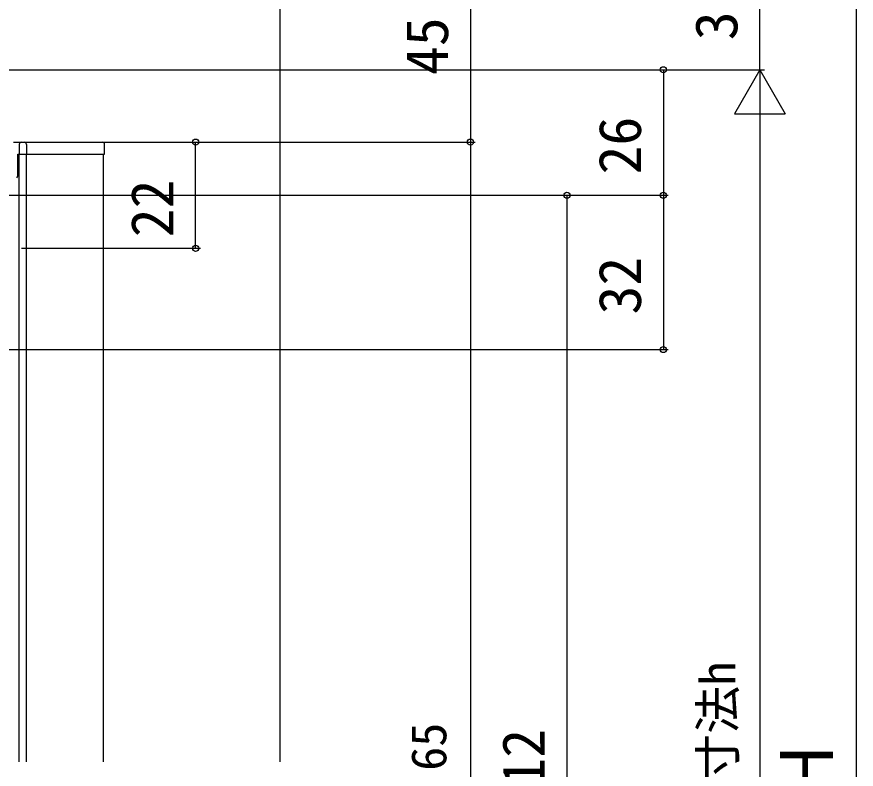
# Model space of a CAD drawing. Units: millimetres, scale not verified. Extents: x -525 to 525, y -783 to 778.
# Drawn here: x -212.5 to -38.4, y 218.1 to 374.1 of the extents above; entities that cross this region are included whole.
import ezdxf
from ezdxf.enums import TextEntityAlignment as Align

# ---------------------------------------------------------------- set-up
doc = ezdxf.new("R2010")
doc.units = ezdxf.units.MM
doc.header["$LTSCALE"] = 4
for name, color, linetype in [('0-4_YKK_12', 2, 'Continuous'), ('0-5_YKK_13', 4, 'Continuous'), ('0-7_YKK_D', 6, 'Continuous'), ('0-9_YSS_K', 3, 'Continuous')]:
    doc.layers.add(name, color=color, linetype=linetype)
doc.styles.add('ＭＳ ゴシック', font='')
doc.styles.get('ＭＳ ゴシック').set_extended_font_data('MS Gothic')

msp = doc.modelspace()

# ---------------------------------------------------------------- linework, layer by layer
at = {"layer": '0-4_YKK_12'}
for p, q in [((-212.043, 219.584), (-212.043, 345.573)), ((-210.543, 219.584), (-210.543, 345.573)), ((-194.543, 219.584), (-194.543, 345.573))]:
    msp.add_line(p, q, dxfattribs=at)
at = {"layer": '0-5_YKK_13'}
for p, q in [((-213.243, 348.073), (-194.843, 348.073)), ((-212.043, 347.573), (-212.043, 345.573)), ((-210.543, 347.573), (-210.543, 345.573)), ((-212.343, 341.073), (-212.343, 345.573))]:
    msp.add_line(p, q, dxfattribs=at)
msp.add_lwpolyline([(-212.343, 345.573), (-194.343, 345.573), (-194.343, 347.573)], dxfattribs=at)
for centre, start, end in [((-211.543, 347.573), 90, 180), ((-211.043, 347.573), 0, 90), ((-194.843, 347.573), 0, 90), ((-212.843, 341.073), 306.8699, 360)]:
    msp.add_arc(centre, 0.5, start, end, dxfattribs=at)
at = {"layer": '0-7_YKK_D'}
for p, q in [((-118.443, 393.073), (-118.443, 348.073)), ((-58.443, 363.069), (-58.443, 393.073)), ((-38.443, 382.573), (-38.443, 53.573)), ((-236.443, 363.069), (-57.443, 363.069)), ((-236.443, 363.069), (-57.443, 363.069)), ((-236.443, 363.069), (-77.443, 363.069)), ((-78.443, 363.069), (-78.443, 337.069)), ((-58.443, 363.069), (-63.693, 353.976)), ((-58.443, 363.069), (-53.193, 353.976)), ((-58.443, 363.069), (-58.443, 344.883)), ((-63.693, 353.976), (-53.193, 353.976)), ((-58.443, 352.569), (-58.443, 93.569)), ((-211.543, 348.073), (-117.443, 348.073)), ((-211.543, 348.073), (-117.443, 348.073)), ((-211.543, 348.073), (-174.443, 348.073)), ((-175.443, 326.073), (-175.443, 348.073)), ((-118.443, 348.073), (-118.443, 63.073)), ((-236.943, 337.069), (-77.443, 337.069)), ((-236.943, 337.069), (-77.443, 337.069)), ((-236.943, 337.069), (-97.444, 337.069)), ((-98.444, 337.069), (-98.444, 99.069)), ((-78.443, 337.069), (-78.443, 305.069)), ((-211.543, 326.073), (-174.443, 326.073)), ((-251.443, 305.069), (-77.443, 305.069))]:
    msp.add_line(p, q, dxfattribs=at)
for centre in [(-78.443, 363.069), (-175.443, 348.073), (-118.443, 348.073), (-118.443, 348.073), (-98.444, 337.069), (-78.443, 337.069), (-78.443, 337.069), (-175.443, 326.073), (-78.443, 305.069)]:
    msp.add_circle(centre, 0.637, dxfattribs=at)
at = {"layer": '0-9_YSS_K'}
msp.add_line((-157.943, 219.569), (-157.943, 376.569), dxfattribs=at)

# ---------------------------------------------------------------- texts
at = {"layer": '0-7_YKK_D', "style": 'ＭＳ ゴシック'}
for s, height, p in [('30', 8.798, (-60.443, 369.208)), ('45', 8.798, (-120.443, 361.982)), ('26', 8.798, (-80.443, 341.376)), ('22', 8.798, (-177.443, 328.346)), ('32', 8.798, (-80.443, 312.342)), ('内法基準寸法h', 7.331, (-61.307, 175.399)), ('網戸出来高＝H－65', 7.331, (-121.25, 142.761)), ('H－112', 8.798, (-100.444, 190.49)), ('Ｈ', 11, (-39.943, 209.721))]:
    msp.add_text(s, height=height, rotation=90, dxfattribs=at).set_placement(p, align=Align.BOTTOM_LEFT)

doc.saveas('drawing.dxf')
